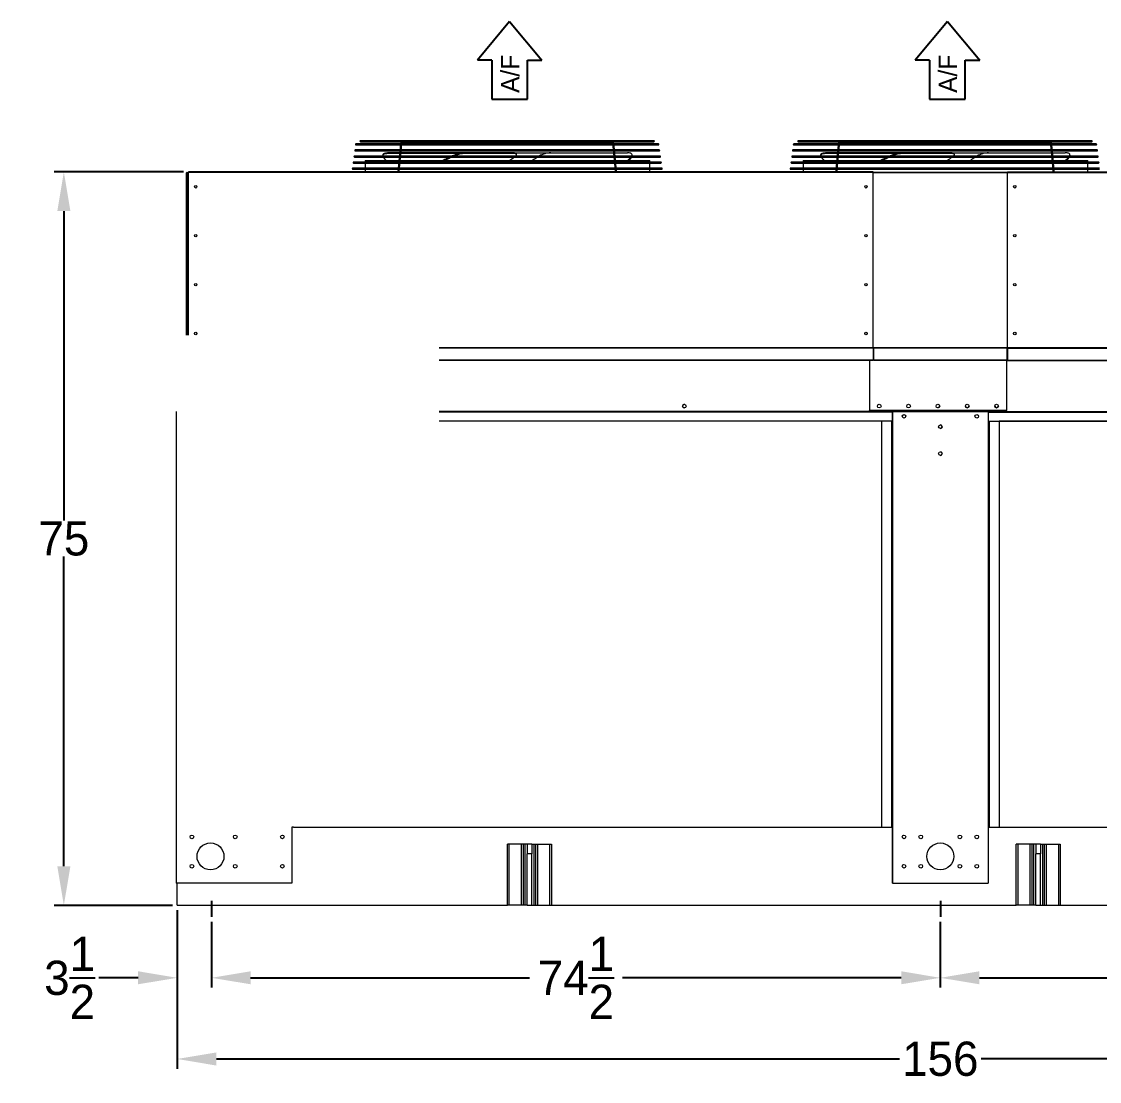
# Model space of a CAD drawing. Header units: inches. Extents: x 1457 to 2093, y 539 to 940.
# Drawn here: x 1805.7 to 1915.9, y 627.6 to 736 of the extents above; entities that cross this region are included whole.
import ezdxf

# ---------------------------------------------------------------- set-up
doc = ezdxf.new("R2010")
doc.units = ezdxf.units.IN
doc.header["$MEASUREMENT"] = 0
doc.layers.get('0').update_dxf_attribs({"color": 1})
doc.dimstyles.new('General Dimension', dxfattribs={"dimtxt": 3.5, "dimasz": 4, "dimexe": 1, "dimexo": 0.5, "dimgap": 0.09, "dimtad": 0, "dimtih": 1, "dimtoh": 1, "dimdec": 3, "dimzin": 0, "dimdsep": 46, "dimlunit": 5, "dimtxsty": 'Standard', "dimcen": 0.09, "dimadec": 0, "dimazin": 0, "dimtfac": 1, "dimtdec": 3, "dimtofl": 0, "dimtmove": 0, "dimatfit": 3, "dimfxl": 1, "dimtolj": 1, "dimtzin": 0, "dimarcsym": 0})

# ---------------------------------------------------------------- blocks, each defined once
blk = doc.blocks.new('*D16')
at = {"color": 0, "lineweight": -2}
for p, q in [((1821.62, 645.15), (1821.62, 628.94)), ((1977.62, 645.15), (1977.62, 628.94)), ((1825.62, 629.94), (1895.45, 629.94)), ((1973.62, 629.94), (1903.8, 629.94))]:
    blk.add_line(p, q, dxfattribs=at)
at = {"color": 0}
for points in [[(1825.62, 630.61), (1825.62, 629.27), (1821.62, 629.94)], [(1973.62, 630.61), (1973.62, 629.27), (1977.62, 629.94)]]:
    blk.add_solid(points, dxfattribs=at)
at = {"color": 0, "insert": (1899.62, 629.94), "char_height": 3.5, "attachment_point": 5}
blk.add_mtext('\\A1;156', dxfattribs=at)
blk = doc.blocks.new('*D29')
at = {"color": 0, "lineweight": -2}
for p, q in [((1821.62, 645.15), (1821.62, 637.24)), ((1825.12, 643.98), (1825.12, 637.24)), ((1817.62, 638.24), (1813.62, 638.24)), ((1829.12, 638.24), (1833.12, 638.24))]:
    blk.add_line(p, q, dxfattribs=at)
at = {"color": 0}
for points in [[(1817.62, 638.91), (1817.62, 637.58), (1821.62, 638.24)], [(1829.12, 638.91), (1829.12, 637.58), (1825.12, 638.24)]]:
    blk.add_solid(points, dxfattribs=at)
at = {"color": 0, "insert": (1810.62, 638.24), "char_height": 3.5, "attachment_point": 5}
blk.add_mtext('\\A1;3{\\H1.000000x;\\S1/2;}', dxfattribs=at)
blk = doc.blocks.new('*D30')
at = {"color": 0, "lineweight": -2}
for p, q in [((1825.12, 643.98), (1825.12, 637.24)), ((1899.62, 643.98), (1899.62, 637.24)), ((1829.12, 638.24), (1857.62, 638.24)), ((1895.62, 638.24), (1867.13, 638.24))]:
    blk.add_line(p, q, dxfattribs=at)
at = {"color": 0}
for points in [[(1829.12, 638.91), (1829.12, 637.58), (1825.12, 638.24)], [(1895.62, 638.91), (1895.62, 637.58), (1899.62, 638.24)]]:
    blk.add_solid(points, dxfattribs=at)
at = {"color": 0, "insert": (1862.37, 638.24), "char_height": 3.5, "attachment_point": 5}
blk.add_mtext('\\A1;74{\\H1.000000x;\\S1/2;}', dxfattribs=at)
blk = doc.blocks.new('*D31')
at = {"color": 0, "lineweight": -2}
for p, q in [((1899.62, 643.98), (1899.62, 637.24)), ((1974.12, 643.98), (1974.12, 637.24)), ((1903.62, 638.24), (1932.12, 638.24)), ((1970.12, 638.24), (1941.63, 638.24))]:
    blk.add_line(p, q, dxfattribs=at)
at = {"color": 0}
for points in [[(1903.62, 638.91), (1903.62, 637.58), (1899.62, 638.24)], [(1970.12, 638.91), (1970.12, 637.58), (1974.12, 638.24)]]:
    blk.add_solid(points, dxfattribs=at)
at = {"color": 0, "insert": (1936.87, 638.24), "char_height": 3.5, "attachment_point": 5}
blk.add_mtext('\\A1;74{\\H1.000000x;\\S1/2;}', dxfattribs=at)
blk = doc.blocks.new('*D33')
at = {"color": 0, "lineweight": -2}
for p, q in [((1822.26, 720.64), (1809.03, 720.64)), ((1810.03, 716.64), (1810.03, 684.99)), ((1810.03, 649.65), (1810.03, 681.31)), ((1821.12, 645.65), (1809.03, 645.65))]:
    blk.add_line(p, q, dxfattribs=at)
at = {"color": 0}
for points in [[(1809.36, 716.64), (1810.7, 716.64), (1810.03, 720.64)], [(1809.36, 649.65), (1810.7, 649.65), (1810.03, 645.65)]]:
    blk.add_solid(points, dxfattribs=at)
at = {"color": 0, "insert": (1810.03, 683.15), "char_height": 3.5, "attachment_point": 5}
blk.add_mtext('\\A1;75', dxfattribs=at)
blk = doc.blocks.new('A-F')
for p, q in [((0, 0.792), (-0.33, 0.396)), ((0, 0.792), (0.33, 0.396)), ((-0.182, 0.396), (-0.33, 0.396)), ((-0.182, 0.396), (-0.182, 0)), ((0.182, 0.396), (0.33, 0.396)), ((0.182, 0), (0.182, 0.396)), ((-0.182, 0), (0.182, 0))]:
    blk.add_line(p, q)
blk.add_text('A/F', height=0.1875, rotation=90).set_placement((0.098, 0.063))

msp = doc.modelspace()

# ---------------------------------------------------------------- linework, layer by layer
at = {"linetype": 'Continuous', "lineweight": 15}
for p, q in [((1870.88914783, 722.88436879), (1839.81068062, 722.88436879)), ((1839.81068062, 722.78436909), (1870.88914783, 722.78436909)), ((1870.80654612, 723.50388633), (1839.89328233, 723.50388633)), ((1839.89328233, 723.40388663), (1870.80654612, 723.40388663)), ((1870.34991353, 723.83630659), (1840.34991492, 723.83630659)), ((1840.34991492, 723.7363069), (1844.67711357, 723.7363069)), ((1844.67711357, 723.60830709), (1844.67812263, 723.60832117)), ((1844.74331227, 723.7363069), (1865.95651618, 723.7363069)), ((1855.34991188, 723.7363069), (1855.34991188, 723.61923305)), ((1866.02178092, 723.60832117), (1866.02271488, 723.60830709)), ((1866.02323583, 723.7363069), (1870.34991353, 723.7363069)), ((1915.63914768, 722.88436879), (1884.56068046, 722.88436879)), ((1884.56068046, 722.78436909), (1915.63914768, 722.78436909)), ((1915.55654479, 723.50388633), (1884.64328217, 723.50388633)), ((1884.64328217, 723.40388663), (1915.55654479, 723.40388663)), ((1915.09991337, 723.83630659), (1885.09991359, 723.83630659)), ((1885.09991359, 723.7363069), (1889.42711224, 723.7363069)), ((1889.42711224, 723.60830709), (1889.42812482, 723.60832117)), ((1889.49331212, 723.7363069), (1910.70651602, 723.7363069)), ((1900.09991385, 723.7363069), (1900.09991385, 723.61923305)), ((1910.77178193, 723.60832117), (1910.7727159, 723.60830709)), ((1910.77323568, 723.7363069), (1915.09991337, 723.7363069)), ((1870.97174955, 722.26485595), (1839.7280789, 722.26485595)), ((1839.7280789, 722.16485156), (1870.97174955, 722.16485156)), ((1840.84355402, 721.81200614), (1844.28266693, 721.81200614)), ((1843.12073774, 722.59936942), (1843.09617311, 722.50948843)), ((1844.34842446, 722.50948843), (1843.09617311, 722.50948843)), ((1844.35690052, 722.59936942), (1843.12073774, 722.59936942)), ((1844.41123462, 721.81200614), (1866.28859383, 721.81200614)), ((1850.29558819, 722.50948843), (1844.47699215, 722.50948843)), ((1850.78818068, 722.59936942), (1844.48546821, 722.59936942)), ((1850.78818068, 722.59936942), (1850.82448789, 722.50948843)), ((1856.09137019, 722.59936942), (1850.78818068, 722.59936942)), ((1856.1276774, 722.50948843), (1850.82448789, 722.50948843)), ((1856.1276774, 722.50948843), (1856.09137019, 722.59936942)), ((1856.09137019, 722.59936942), (1859.8088368, 722.59936942)), ((1859.8088368, 722.59936942), (1866.21436024, 722.59936942)), ((1866.34292793, 722.59936942), (1867.64637122, 722.59936942)), ((1866.41716152, 721.81200614), (1869.9391554, 721.81200614)), ((1915.72174939, 722.26485595), (1884.47807757, 722.26485595)), ((1884.47807757, 722.16485156), (1915.72174939, 722.16485156)), ((1885.59355503, 721.81200614), (1889.03266677, 721.81200614)), ((1887.87073876, 722.59936942), (1887.84617179, 722.50948843)), ((1889.09842548, 722.50948843), (1887.84617179, 722.50948843)), ((1889.10690037, 722.59936942), (1887.87073876, 722.59936942)), ((1889.16123446, 721.81200614), (1911.03859368, 721.81200614)), ((1895.04558891, 722.50948843), (1889.22699317, 722.50948843)), ((1895.53818258, 722.59936942), (1889.23546806, 722.59936942)), ((1895.53818258, 722.59936942), (1895.5744892, 722.50948843)), ((1900.84136894, 722.59936942), (1895.53818258, 722.59936942)), ((1900.87767563, 722.50948843), (1895.5744892, 722.50948843)), ((1900.87767563, 722.50948843), (1900.84136894, 722.59936942)), ((1900.84136894, 722.59936942), (1904.55883723, 722.59936942)), ((1904.55883723, 722.59936942), (1910.96436008, 722.59936942)), ((1911.09292777, 722.59936942), (1912.39637223, 722.59936942)), ((1911.16716137, 721.81200614), (1914.68915524, 721.81200614)), ((1822.62580735, 720.59140627), (1822.62580735, 720.54360522)), ((1822.62580735, 720.59140627), (1822.76450313, 720.59140627)), ((1892.76450537, 720.63920731), (1822.76450313, 720.63920731)), ((1822.76450313, 720.63920731), (1822.76450313, 720.5904066)), ((1892.76450537, 720.5904066), (1822.76450313, 720.5904066)), ((1822.76450313, 703.96390711), (1822.76450313, 720.5904066)), ((1871.13695532, 721.02582087), (1839.56287548, 721.02582087)), ((1839.56287548, 720.92581648), (1871.13695532, 720.92581648)), ((1871.05435126, 721.64533841), (1839.64547719, 721.64533841)), ((1839.64547719, 721.54533402), (1871.05435126, 721.54533402)), ((1915.88695399, 721.02582087), (1884.31287298, 721.02582087)), ((1884.31287298, 720.92581648), (1915.88695399, 720.92581648)), ((1915.80435228, 721.64533841), (1884.39547586, 721.64533841)), ((1884.39547586, 721.54533402), (1915.80435228, 721.54533402)), ((1892.76450537, 720.5904066), (1892.76450537, 720.63920731)), ((1906.48510505, 720.59140627), (1892.76450537, 720.59140627)), ((1892.76450537, 702.65675819), (1892.76450537, 720.5904066)), ((1906.48510505, 720.5904066), (1906.48510505, 720.63920731)), ((1906.48510505, 720.63920731), (1976.48510729, 720.63920731)), ((1906.48510505, 702.65675819), (1906.48510505, 720.5904066)), ((1906.48510505, 720.5904066), (1976.48510729, 720.5904066)), ((1822.57700663, 703.96390711), (1822.57700663, 720.54260555)), ((1822.62580735, 720.54260555), (1822.57700663, 720.54260555)), ((1822.62580735, 720.54360522), (1822.76450313, 720.54360522)), ((1822.62580735, 720.54260555), (1822.62580735, 703.96390711)), ((1822.62580735, 720.54260555), (1822.76450313, 720.54260555)), ((1822.68830305, 720.54360522), (1822.67708142, 720.54260555)), ((1822.68830305, 720.54260555), (1822.68830305, 720.54360522)), ((1906.48510505, 720.54260555), (1892.76450537, 720.54260555)), ((1892.76450537, 702.65675819), (1848.40020521, 702.65675819)), ((1848.40020521, 702.65575853), (1892.76450537, 702.65575853)), ((1892.76450537, 702.60695781), (1848.40020521, 702.60695781)), ((1892.81230524, 702.65675819), (1892.76450537, 702.65675819)), ((1892.76450537, 702.65575853), (1892.76450537, 702.65675819)), ((1892.76450537, 702.65575853), (1892.76450537, 702.60695781)), ((1892.81230524, 702.640205), (1892.76450537, 702.640205)), ((1892.76450537, 702.60695781), (1892.76450537, 701.40575526)), ((1892.81230524, 702.59140898), (1892.76450537, 702.59140898)), ((1892.81230524, 702.57920645), (1892.76450537, 702.57920645)), ((1892.81230524, 702.50450822), (1892.76450537, 702.50450822)), ((1892.81230524, 702.50350855), (1892.76450537, 702.50350855)), ((1892.81230524, 702.47325567), (1892.76450537, 702.47325567)), ((1892.81230524, 702.39855744), (1892.76450537, 702.39855744)), ((1892.81230524, 702.39755778), (1892.76450537, 702.39755778)), ((1892.81210519, 702.59140898), (1892.81210519, 702.57920645)), ((1906.43750523, 702.65675819), (1892.81230524, 702.65675819)), ((1892.81230524, 702.65575853), (1892.81230524, 702.65675819)), ((1892.81230524, 702.60695781), (1892.81230524, 702.65575853)), ((1892.81230524, 702.65575853), (1906.43750523, 702.65575853)), ((1892.81230524, 701.40575526), (1892.81230524, 702.60695781)), ((1906.43750523, 702.60695781), (1892.81230524, 702.60695781)), ((1906.43750523, 702.65675819), (1906.43750523, 702.65575853)), ((1906.48510505, 702.65675819), (1906.43750523, 702.65675819)), ((1906.43750523, 702.65575853), (1906.43750523, 702.60695781)), ((1906.48510505, 702.640205), (1906.43750523, 702.640205)), ((1906.43750523, 702.60695781), (1906.43750523, 701.40575526)), ((1906.48510505, 702.59140898), (1906.43750523, 702.59140898)), ((1906.43750523, 702.57920645), (1906.48510505, 702.57920645)), ((1906.43750523, 702.50450822), (1906.48510505, 702.50450822)), ((1906.43750523, 702.50350855), (1906.48510505, 702.50350855)), ((1906.48510505, 702.65575853), (1906.48510505, 702.65675819)), ((1906.48510505, 702.65675819), (1976.48510729, 702.65675819)), ((1906.48510505, 702.65575853), (1906.48510505, 702.60695781)), ((1976.48510729, 702.65575853), (1906.48510505, 702.65575853)), ((1906.48510505, 702.60695781), (1976.48510729, 702.60695781)), ((1906.48510505, 702.60695781), (1906.48510505, 701.40575526)), ((1892.76450537, 701.40575526), (1848.40020521, 701.40575526)), ((1892.76450537, 701.35695924), (1848.40020521, 701.35695924)), ((1892.37480539, 701.35695924), (1892.37480539, 696.23645562)), ((1892.76450537, 701.40575526), (1892.76450537, 701.35695924)), ((1906.43750523, 701.40575526), (1892.81230524, 701.40575526)), ((1892.81230524, 701.35695924), (1892.81230524, 701.40575526)), ((1906.43750523, 701.35695924), (1892.81230524, 701.35695924)), ((1906.37480537, 701.35695924), (1906.37480537, 696.23645562)), ((1906.43750523, 701.40575526), (1906.43750523, 701.35695924)), ((1906.48510505, 701.40575526), (1976.48510729, 701.40575526)), ((1906.48510505, 701.40575526), (1906.48510505, 701.35695924)), ((1906.48510505, 701.35695924), (1976.48510729, 701.35695924)), ((1873.44707647, 696.89100848), (1873.46265581, 696.89165615)), ((1899.37480521, 696.52895485), (1899.37480521, 696.50450756)), ((1821.5202069, 696.15390553), (1821.5202069, 647.90390686)), ((1899.37480521, 696.1549052), (1848.40020521, 696.1549052)), ((1894.72940534, 696.15390553), (1848.40020521, 696.15390553)), ((1894.72940534, 696.07820763), (1848.40020521, 696.07820763)), ((1906.37480537, 696.23645562), (1892.37480539, 696.23645562)), ((1892.37480539, 696.23645562), (1892.37480539, 696.23545595)), ((1906.37480537, 696.23545595), (1892.37480539, 696.23545595)), ((1892.37480539, 696.16075772), (1892.37480539, 696.23545595)), ((1906.37480537, 696.16075772), (1892.37480539, 696.16075772)), ((1894.72940534, 695.15390855), (1894.72940534, 696.15390553)), ((1894.72940534, 696.15390553), (1894.7304053, 696.15390553)), ((1894.7304053, 696.15390553), (1894.7304053, 647.90390686)), ((1894.7304053, 696.15390553), (1904.51920512, 696.15390553)), ((1899.37480521, 696.16075772), (1899.37480521, 696.1549052)), ((1899.37480521, 696.16075772), (1899.37480521, 696.1549052)), ((1899.37480521, 696.1549052), (1899.37480521, 696.15390553)), ((1899.37480521, 696.1549052), (1899.37480521, 696.15390553)), ((1899.37480521, 696.1549052), (1976.54910484, 696.1549052)), ((1904.51920512, 696.15390553), (1904.51920512, 647.90390686)), ((1904.51920512, 696.15390553), (1904.52020509, 696.15390553)), ((1904.52020509, 696.15390553), (1965.9169034, 696.15390553)), ((1904.52020509, 696.15390553), (1904.52020509, 695.15390855)), ((1904.52020509, 696.07820763), (1965.9169034, 696.07820763)), ((1906.37480537, 696.23645562), (1906.37480537, 696.23545595)), ((1906.37480537, 696.16075772), (1906.37480537, 696.23545595)), ((1894.62480974, 695.15390855), (1848.40020521, 695.15390855)), ((1893.60440521, 695.15388039), (1848.40020521, 695.15388039)), ((1893.60440521, 695.15385692), (1848.40020521, 695.15385692)), ((1893.60440521, 695.15390855), (1893.60440521, 653.65390711)), ((1894.62380538, 695.15390855), (1894.62380538, 653.65390711)), ((1894.62480505, 695.15390855), (1894.62480505, 653.65390711)), ((1894.62480505, 695.15390855), (1894.72940534, 695.15390855)), ((1904.52020509, 695.15390855), (1904.62480537, 695.15390855)), ((1904.62480068, 695.15390855), (1965.72941159, 695.15390855)), ((1904.62480537, 695.15390855), (1904.62480537, 653.65390711)), ((1904.62580504, 695.15390855), (1904.62580504, 653.65390711)), ((1905.64520521, 695.15390855), (1905.64520521, 653.65390711)), ((1964.70900354, 695.15388039), (1905.64520521, 695.15388039)), ((1833.33270702, 653.65390711), (1833.33270702, 647.90390686)), ((1833.41460474, 653.65390711), (1833.33270702, 653.65390711)), ((1833.52020352, 653.65390711), (1833.41460474, 653.65390711)), ((1833.52019883, 653.65390711), (1894.62480974, 653.65390711)), ((1894.72940534, 647.90390686), (1894.72940534, 653.65390711)), ((1904.52020509, 653.65390711), (1904.52020509, 647.90390686)), ((1904.62480068, 653.65390711), (1965.72941159, 653.65390711)), ((1855.37480503, 645.6539072), (1855.37480503, 651.90390711)), ((1855.56230623, 651.90390711), (1855.37480503, 651.90390711)), ((1855.56230623, 645.6539072), (1855.56230623, 651.90390711)), ((1856.8123048, 651.90390711), (1855.56230623, 651.90390711)), ((1856.8123048, 645.6539072), (1856.8123048, 651.90390711)), ((1856.99980599, 651.90390711), (1856.8123048, 651.90390711)), ((1856.99980599, 645.6539072), (1856.99980599, 651.90390711)), ((1857.18730719, 651.90390711), (1856.99980599, 651.90390711)), ((1857.18730719, 645.6539072), (1857.18730719, 651.90390711)), ((1857.37480369, 651.90390711), (1857.18730719, 651.90390711)), ((1857.87480687, 651.90390711), (1857.37480369, 651.90390711)), ((1857.37480369, 651.90390711), (1857.37480369, 650.90390719)), ((1857.87480687, 651.90390711), (1858.06230337, 651.90390711)), ((1857.87480687, 651.90390711), (1857.87480687, 650.90390719)), ((1858.06230337, 651.90390711), (1858.06230337, 645.6539072)), ((1858.06230337, 651.90390711), (1858.24980457, 651.90390711)), ((1858.24980457, 651.90390711), (1858.24980457, 645.6539072)), ((1858.24980457, 651.90390711), (1858.43730576, 651.90390711)), ((1858.43730576, 651.90390711), (1858.43730576, 645.6539072)), ((1858.43730576, 651.90390711), (1859.68730433, 651.90390711)), ((1859.68730433, 651.90390711), (1859.68730433, 645.6539072)), ((1859.68730433, 651.90390711), (1859.87480553, 651.90390711)), ((1859.87480553, 651.90390711), (1859.87480553, 645.6539072)), ((1907.37480528, 645.6539072), (1907.37480528, 651.90390711)), ((1907.5623053, 651.90390711), (1907.37480528, 651.90390711)), ((1907.5623053, 645.6539072), (1907.5623053, 651.90390711)), ((1908.81230505, 651.90390711), (1907.5623053, 651.90390711)), ((1908.81230505, 645.6539072), (1908.81230505, 651.90390711)), ((1908.99980507, 651.90390711), (1908.81230505, 651.90390711)), ((1908.99980507, 645.6539072), (1908.99980507, 651.90390711)), ((1909.18730509, 651.90390711), (1908.99980507, 651.90390711)), ((1909.18730509, 645.6539072), (1909.18730509, 651.90390711)), ((1909.37480511, 651.90390711), (1909.18730509, 651.90390711)), ((1909.87480478, 651.90390711), (1909.37480511, 651.90390711)), ((1909.37480511, 651.90390711), (1909.37480511, 650.90390719)), ((1909.87480478, 651.90390711), (1910.0623048, 651.90390711)), ((1909.87480478, 651.90390711), (1909.87480478, 650.90390719)), ((1910.0623048, 651.90390711), (1910.0623048, 645.6539072)), ((1910.0623048, 651.90390711), (1910.24980482, 651.90390711)), ((1910.24980482, 651.90390711), (1910.24980482, 645.6539072)), ((1910.24980482, 651.90390711), (1910.43730484, 651.90390711)), ((1910.43730484, 651.90390711), (1910.43730484, 645.6539072)), ((1910.43730484, 651.90390711), (1911.68730576, 651.90390711)), ((1911.68730576, 651.90390711), (1911.68730576, 645.6539072)), ((1911.68730576, 651.90390711), (1911.87480578, 651.90390711)), ((1911.87480578, 651.90390711), (1911.87480578, 645.6539072)), ((1857.87480687, 650.90390719), (1857.37480369, 650.90390719)), ((1857.37480369, 645.6539072), (1857.37480369, 650.90390719)), ((1857.87480687, 645.6539072), (1857.87480687, 650.90390719)), ((1909.37480511, 645.6539072), (1909.37480511, 650.90390719)), ((1909.87480478, 650.90390719), (1909.37480511, 650.90390719)), ((1909.87480478, 645.6539072), (1909.87480478, 650.90390719)), ((1821.62580568, 647.90390686), (1821.5202069, 647.90390686)), ((1821.62480601, 645.6539072), (1821.62480601, 647.90390686)), ((1833.33270702, 647.90390686), (1821.62580568, 647.90390686)), ((1894.72940534, 647.90390686), (1894.7304053, 647.90390686)), ((1894.7304053, 647.90390686), (1904.51920512, 647.90390686)), ((1904.51920512, 647.90390686), (1904.52020509, 647.90390686)), ((1821.62480601, 645.6539072), (1855.37480503, 645.6539072)), ((1855.56230623, 645.6539072), (1855.37480503, 645.6539072)), ((1856.8123048, 645.6539072), (1855.56230623, 645.6539072)), ((1856.99980599, 645.6539072), (1856.8123048, 645.6539072)), ((1857.18730719, 645.6539072), (1856.99980599, 645.6539072)), ((1857.37480369, 645.6539072), (1857.18730719, 645.6539072)), ((1857.37480369, 645.6539072), (1857.87480687, 645.6539072)), ((1857.87480687, 645.6539072), (1858.06230337, 645.6539072)), ((1858.06230337, 645.6539072), (1858.24980457, 645.6539072)), ((1858.24980457, 645.6539072), (1858.43730576, 645.6539072)), ((1858.43730576, 645.6539072), (1859.68730433, 645.6539072)), ((1859.68730433, 645.6539072), (1859.87480553, 645.6539072)), ((1859.87480553, 645.6539072), (1907.37480528, 645.6539072)), ((1907.5623053, 645.6539072), (1907.37480528, 645.6539072)), ((1908.81230505, 645.6539072), (1907.5623053, 645.6539072)), ((1908.99980507, 645.6539072), (1908.81230505, 645.6539072)), ((1909.18730509, 645.6539072), (1908.99980507, 645.6539072)), ((1909.37480511, 645.6539072), (1909.18730509, 645.6539072)), ((1909.37480511, 645.6539072), (1909.87480478, 645.6539072)), ((1909.87480478, 645.6539072), (1910.0623048, 645.6539072)), ((1910.0623048, 645.6539072), (1910.24980482, 645.6539072)), ((1910.24980482, 645.6539072), (1910.43730484, 645.6539072)), ((1910.43730484, 645.6539072), (1911.68730576, 645.6539072)), ((1911.68730576, 645.6539072), (1911.87480578, 645.6539072)), ((1911.87480578, 645.6539072), (1959.37480553, 645.6539072))]:
    msp.add_line(p, q, dxfattribs=at)
for p, q in [((1825.12480521, 646.1151623), (1825.12480521, 644.48063286)), ((1899.62480521, 646.1151623), (1899.62480521, 644.48063286))]:
    msp.add_line(p, q)
at = {"linetype": 'Continuous', "lineweight": 15, "flags": 128}
for points in [[(1843.09617311, 722.50948843), (1842.99886736, 722.50621252), (1842.91054923, 722.49643642), (1842.83252816, 722.48029623), (1842.76598216, 722.4580454), (1842.71189681, 722.43000775), (1842.67108875, 722.39660568), (1842.64415871, 722.35833668), (1842.63151971, 722.31577803), (1842.63335009, 722.26956331), (1842.63431221, 722.26485595)], [(1842.6598108, 722.42465741), (1842.66872803, 722.44821767), (1842.69565337, 722.48648667), (1842.73646612, 722.51988404), (1842.79054678, 722.54792169), (1842.85709748, 722.57017722), (1842.93511386, 722.58631271), (1843.02343668, 722.59609351), (1843.12073774, 722.59936942)], [(1849.67569049, 722.26485595), (1849.77032108, 722.31025873), (1849.8810637, 722.3594396), (1849.99423273, 722.40565901), (1850.10814801, 722.44821767), (1850.22110115, 722.48648667), (1850.3314026, 722.51988404), (1850.437405, 722.54792169), (1850.53752203, 722.57017722), (1850.63026123, 722.58631271), (1850.71423338, 722.59609351), (1850.78818068, 722.59936942)], [(1850.82448789, 722.50948843), (1850.75054058, 722.50621252), (1850.66656843, 722.49643642), (1850.57382924, 722.48029623), (1850.47371221, 722.4580454), (1850.36770981, 722.43000775), (1850.25740836, 722.39660568), (1850.14445521, 722.35833668), (1850.03053994, 722.31577803), (1849.91736621, 722.26956331), (1849.90636516, 722.26485595)], [(1856.09137019, 722.59936942), (1856.15419443, 722.59609351), (1856.20495224, 722.58631271), (1856.24288332, 722.57017722), (1856.26742448, 722.54792169), (1856.27417811, 722.53554551)], [(1856.2149677, 722.26485595), (1856.21995196, 722.26956331), (1856.26374026, 722.31577803), (1856.29436859, 722.35833668), (1856.31137704, 722.39660568), (1856.31451215, 722.43000775), (1856.30373169, 722.4580454), (1856.27919053, 722.48029623), (1856.24125476, 722.49643642), (1856.19049694, 722.50621252), (1856.1276774, 722.50948843)], [(1868.06665201, 722.26485595), (1868.09291326, 722.31025873), (1868.1091919, 722.3594396), (1868.11102462, 722.40565901), (1868.09838327, 722.44821767), (1868.07145558, 722.48648667), (1868.03064518, 722.51988404), (1867.97656217, 722.54792169), (1867.91001382, 722.57017722), (1867.83199744, 722.58631271), (1867.74367697, 722.59609351), (1867.64637122, 722.59936942)], [(1887.84617179, 722.50948843), (1887.74886838, 722.50621252), (1887.66054673, 722.49643642), (1887.58252918, 722.48029623), (1887.515982, 722.4580454), (1887.461899, 722.43000775), (1887.42108859, 722.39660568), (1887.3941609, 722.35833668), (1887.38151838, 722.31577803), (1887.38335111, 722.26956331), (1887.38431205, 722.26485595)], [(1887.40981064, 722.42465741), (1887.41872787, 722.44821767), (1887.44565556, 722.48648667), (1887.48646597, 722.51988404), (1887.54054897, 722.54792169), (1887.60709615, 722.57017722), (1887.6851137, 722.58631271), (1887.77343417, 722.59609351), (1887.87073876, 722.59936942)], [(1894.42568975, 722.26485595), (1894.52032093, 722.31025873), (1894.63106119, 722.3594396), (1894.74423463, 722.40565901), (1894.85814814, 722.44821767), (1894.97109982, 722.48648667), (1895.08140127, 722.51988404), (1895.18740338, 722.54792169), (1895.28752188, 722.57017722), (1895.38026019, 722.58631271), (1895.46423205, 722.59609351), (1895.53818258, 722.59936942)], [(1895.5744892, 722.50948843), (1895.50053867, 722.50621252), (1895.41656681, 722.49643642), (1895.3238285, 722.48029623), (1895.22371, 722.4580454), (1895.11770789, 722.43000775), (1895.00740674, 722.39660568), (1894.89445506, 722.35833668), (1894.78054125, 722.31577803), (1894.6673684, 722.26956331), (1894.65636383, 722.26485595)], [(1900.84136894, 722.59936942), (1900.90419251, 722.59609351), (1900.95495018, 722.58631271), (1900.99288317, 722.57017722), (1901.01742447, 722.54792169), (1901.02417986, 722.53554551)], [(1900.96496637, 722.26485595), (1900.96995078, 722.26956331), (1901.01373951, 722.31577803), (1901.04436771, 722.35833668), (1901.06137718, 722.39660568), (1901.06451405, 722.43000775), (1901.05373124, 722.4580454), (1901.02918993, 722.48029623), (1900.99125695, 722.49643642), (1900.94049928, 722.50621252), (1900.87767563, 722.50948843)], [(1912.81665303, 722.26485595), (1912.84291427, 722.31025873), (1912.85919291, 722.3594396), (1912.86102564, 722.40565901), (1912.84838312, 722.44821767), (1912.82145543, 722.48648667), (1912.78064502, 722.51988404), (1912.72656202, 722.54792169), (1912.66001367, 722.57017722), (1912.58199729, 722.58631271), (1912.49367564, 722.59609351), (1912.39637223, 722.59936942)]]:
    msp.add_lwpolyline(points, dxfattribs=at)
at = {"linetype": 'Continuous', "lineweight": 15}
for centre, radius in [((1823.51450521, 719.12358211), 0.125), ((1892.01450521, 719.12358211), 0.125), ((1907.23510521, 719.12358211), 0.125), ((1823.51450521, 714.12358211), 0.125), ((1892.01450521, 714.12358211), 0.125), ((1907.23510521, 714.12358211), 0.125), ((1823.51450521, 709.12358211), 0.125), ((1892.01450521, 709.12358211), 0.125), ((1907.23510521, 709.12358211), 0.125), ((1823.51450521, 704.12358211), 0.125), ((1892.01450521, 704.12358211), 0.125), ((1907.23510521, 704.12358211), 0.125), ((1873.45780521, 696.70420711), 0.1875), ((1893.37480521, 696.69200711), 0.1875), ((1896.37480521, 696.69200711), 0.1875), ((1899.37480521, 696.69200711), 0.1875), ((1902.37480521, 696.69200711), 0.1875), ((1905.37480521, 696.69200711), 0.1875), ((1895.90605521, 695.65390711), 0.1875), ((1903.34355521, 695.65390711), 0.1875), ((1899.62480521, 694.59140711), 0.1875), ((1899.62480521, 691.84140711), 0.1875), ((1823.11395521, 652.65390711), 0.1875), ((1827.55145521, 652.65390711), 0.1875), ((1832.36395521, 652.65390711), 0.1875), ((1895.90605521, 652.65390711), 0.1875), ((1897.62480521, 652.65390711), 0.1875), ((1901.62480521, 652.65390711), 0.1875), ((1903.34355521, 652.65390711), 0.1875), ((1825.02020521, 650.65390711), 1.375), ((1899.62480521, 650.65390711), 1.375), ((1823.11395521, 649.65390711), 0.1875), ((1827.55145521, 649.65390711), 0.1875), ((1832.36395521, 649.65390711), 0.1875), ((1895.90605521, 649.65390711), 0.1875), ((1897.62480521, 649.65390711), 0.1875), ((1901.62480521, 649.65390711), 0.1875), ((1903.34355521, 649.65390711), 0.1875)]:
    msp.add_circle(centre, radius, dxfattribs=at)
for centre, radius, start, end in [((1839.8106802, 722.83437111), 0.05, 90, 270), ((1839.89328252, 723.45388855), 0.05, 90, 270), ((1840.34991386, 723.78630709), 0.05, 90, 270), ((1844.66957304, 723.68297442), 0.05385962, 348.5790186303, 81.9771626755), ((1844.6653705, 723.66442823), 0.05753797, 282.8047742044, 7.8726894548), ((1866.04115964, 723.67217806), 0.06673258, 106.0579322813, 253.1184682015), ((1870.34991386, 723.78630709), 0.05, 270, 90), ((1870.8065452, 723.45388855), 0.05, 270, 90), ((1870.88914753, 722.83437111), 0.05, 270, 90), ((1884.5606802, 722.83437112), 0.05, 90, 270), ((1884.64328252, 723.45388855), 0.05, 90, 270), ((1885.09991386, 723.7863071), 0.05, 90, 270), ((1889.41957227, 723.6829733), 0.05386115, 348.5805669408, 81.9742142259), ((1889.4153686, 723.66443001), 0.05754062, 282.8083540199, 7.8705312319), ((1910.79115946, 723.67217807), 0.06673224, 106.056946702, 253.1194537808), ((1915.09991386, 723.7863071), 0.05, 270, 90), ((1915.5565452, 723.45388855), 0.05, 270, 90), ((1915.63914753, 722.83437112), 0.05, 270, 90), ((1839.72807787, 722.21485367), 0.05, 90, 270), ((1847.04730375, 725.31580374), 5.3828535, 215.8290179635, 220.6108700814), ((1866.98512366, 687.74094879), 38.62011771, 116.957074884, 118.0898751703), ((1867.27338621, 687.1663793), 39.16638195, 116.6728104571, 117.8006571362), ((1843.85854929, 739.39375088), 21.12915724, 303.6840871521, 305.3722034967), ((1866.36917685, 709.93890463), 14.55939202, 122.8884628938, 125.363731427), ((1859.85378406, 720.15925106), 2.44053228, 91.0552755282, 120.3715752012), ((1863.52777715, 725.54184423), 5.59869064, 318.2256798237, 322.9023383003), ((1863.72718994, 725.30999021), 5.37346506, 319.3849500943, 324.1751618608), ((1867.9888342, 722.29789941), 0.14770836, 347.0731160786, 14.4574493769), ((1870.97174985, 722.21485367), 0.05, 270, 90), ((1884.47807787, 722.21485368), 0.05, 90, 270), ((1891.78992121, 725.30999021), 5.37346506, 215.8248381392, 220.6150499057), ((1911.7469812, 687.71822), 38.6457531, 116.9574713428, 118.089519398), ((1912.00971804, 687.1929932), 39.13646468, 116.672420032, 117.8011273767), ((1888.64852629, 739.33574701), 21.05871922, 303.681103485, 305.3748734576), ((1911.11624366, 709.94317204), 14.55421494, 122.8878833606, 125.364041114), ((1904.60378982, 720.15923321), 2.44055023, 91.0553928649, 120.3714652346), ((1908.27738901, 725.54213459), 5.5991743, 318.2261168519, 322.9023558696), ((1908.47350511, 725.31289184), 5.37815098, 319.3870381378, 324.1730738173), ((1912.73889772, 722.29790266), 0.14764703, 347.0663587868, 14.4622840761), ((1915.72174985, 722.21485368), 0.05, 270, 90), ((1822.62580522, 720.54260711), 0.04880003, 90.0000147132, 180), ((1839.56287322, 720.97581879), 0.05, 90, 270), ((1839.64547555, 721.59533623), 0.05, 90, 270), ((1871.05435218, 721.59533623), 0.05, 270, 90), ((1871.1369545, 720.97581879), 0.05, 270, 90), ((1884.31287322, 720.9758188), 0.05, 90, 270), ((1884.39547555, 721.59533624), 0.05, 90, 270), ((1915.80435218, 721.59533624), 0.05, 270, 90), ((1822.62580521, 720.54260711), 0.00100001, 90, 180), ((1873.46295521, 696.70418194), 0.1875, 112.2663449264, 179.9999999999), ((1873.46295521, 696.70418194), 0.1875, 179.9999999999, 269.9999999999), ((1899.37480521, 696.71645366), 0.1875, 270, 356.2621907816), ((1902.37480521, 696.71645366), 0.1875, 183.73780922, 270), ((1902.37480521, 696.71645366), 0.1875, 270, 356.2621907808), ((1905.37480521, 696.71645366), 0.1875, 183.7378071134, 270), ((1905.37480521, 696.71645366), 0.1875, 270, 356.2621931816), ((1899.62380521, 694.59140711), 0.1875, 270.1545574637, 0), ((1899.62380521, 694.59140711), 0.1875, 0, 89.8454097891), ((1899.62380521, 691.84140711), 0.1875, 270.1515827708, 89.8484411049)]:
    msp.add_arc(centre, radius, start, end, dxfattribs=at)
for points in [[(1844.37434075, 722.78436909), (1844.32536169, 722.26485595)], [(1844.43274861, 723.40388663), (1844.38376955, 722.88436879)], [(1844.45392938, 722.26485595), (1844.50290844, 722.78436909)], [(1844.51233724, 722.88436879), (1844.5613163, 723.40388663)], [(1844.74331227, 723.7363069), (1844.67711357, 723.7363069)], [(1844.67711357, 723.60830709), (1855.31446823, 723.60830709)], [(1855.38531328, 723.60830709), (1866.02271488, 723.60830709)], [(1866.02271488, 723.7363069), (1865.95651618, 723.7363069)], [(1866.13850981, 723.40388663), (1866.18748887, 722.88436879)], [(1866.19691767, 722.78436909), (1866.24589907, 722.26485595)], [(1866.31605656, 722.88436879), (1866.2670775, 723.40388663)], [(1866.37446676, 722.26485595), (1866.32548535, 722.78436909)], [(1889.12434177, 722.78436909), (1889.07536153, 722.26485595)], [(1889.1827508, 723.40388663), (1889.13377056, 722.88436879)], [(1889.20392922, 722.26485595), (1889.25290945, 722.78436909)], [(1889.26233825, 722.88436879), (1889.31131849, 723.40388663)], [(1889.49331212, 723.7363069), (1889.42711224, 723.7363069)], [(1889.42711224, 723.60830709), (1900.06446636, 723.60830709)], [(1900.13531492, 723.60830709), (1910.7727159, 723.60830709)], [(1910.7727159, 723.7363069), (1910.70651602, 723.7363069)], [(1910.88850965, 723.40388663), (1910.93748989, 722.88436879)], [(1910.94691751, 722.78436909), (1910.99589892, 722.26485595)], [(1911.06605757, 722.88436879), (1911.01707734, 723.40388663)], [(1911.12446661, 722.26485595), (1911.0754852, 722.78436909)], [(1840.84355402, 721.81200614), (1840.84355402, 721.64533841)], [(1842.6598108, 722.42465741), (1842.63524617, 722.33477642)], [(1844.31593289, 722.16485156), (1844.26695383, 721.64533841)], [(1844.39552152, 721.64533841), (1844.44450058, 722.16485156)], [(1856.31048532, 722.44566452), (1856.27417811, 722.53554551)], [(1866.25532787, 722.16485156), (1866.30430693, 721.64533841)], [(1866.43287462, 721.64533841), (1866.38389321, 722.16485156)], [(1868.13186513, 722.33477642), (1868.1073005, 722.42465741)], [(1869.9391554, 721.64533841), (1869.9391554, 721.81200614)], [(1885.59355503, 721.81200614), (1885.59355503, 721.64533841)], [(1887.40981064, 722.42465741), (1887.38524484, 722.33477642)], [(1889.06593391, 722.16485156), (1889.0169525, 721.64533841)], [(1889.14552019, 721.64533841), (1889.1945016, 722.16485156)], [(1901.06048648, 722.44566452), (1901.02417986, 722.53554551)], [(1911.00532654, 722.16485156), (1911.05430678, 721.64533841)], [(1911.18287446, 721.64533841), (1911.13389423, 722.16485156)], [(1912.88186614, 722.33477642), (1912.85729918, 722.42465741)], [(1914.68915524, 721.64533841), (1914.68915524, 721.81200614)], [(1840.84355402, 721.54533402), (1840.84355402, 721.02582087)], [(1840.84355402, 720.92581648), (1840.84355402, 720.63920731)], [(1844.19911717, 720.92581648), (1844.17209327, 720.63920731)], [(1844.25752503, 721.54533402), (1844.20854597, 721.02582087)], [(1844.30066096, 720.63920731), (1844.32768486, 720.92581648)], [(1844.33711366, 721.02582087), (1844.38609272, 721.54533402)], [(1866.31373573, 721.54533402), (1866.36271479, 721.02582087)], [(1866.37214359, 720.92581648), (1866.39916514, 720.63920731)], [(1866.49128248, 721.02582087), (1866.44230342, 721.54533402)], [(1866.52773283, 720.63920731), (1866.50071128, 720.92581648)], [(1869.9391554, 721.02582087), (1869.9391554, 721.54533402)], [(1869.9391554, 720.63920731), (1869.9391554, 720.92581648)], [(1885.59355503, 721.54533402), (1885.59355503, 721.02582087)], [(1885.59355503, 720.92581648), (1885.59355503, 720.63920731)], [(1888.94911584, 720.92581648), (1888.92209429, 720.63920731)], [(1889.00752488, 721.54533402), (1888.95854464, 721.02582087)], [(1889.05066198, 720.63920731), (1889.07768353, 720.92581648)], [(1889.08711233, 721.02582087), (1889.13609256, 721.54533402)], [(1911.06373557, 721.54533402), (1911.11271581, 721.02582087)], [(1911.12214461, 720.92581648), (1911.14916616, 720.63920731)], [(1911.2412835, 721.02582087), (1911.19230326, 721.54533402)], [(1911.27773385, 720.63920731), (1911.25071112, 720.92581648)], [(1914.68915524, 721.02582087), (1914.68915524, 721.54533402)], [(1914.68915524, 720.63920731), (1914.68915524, 720.92581648)]]:
    msp.add_open_spline(points, degree=1, dxfattribs=at)
for points, knots in [([(1844.67711357, 723.7363069), (1844.66673649, 723.73579704), (1844.64029088, 723.7344977), (1844.59891928, 723.72166), (1844.55567084, 723.69656121), (1844.51735944, 723.66098354), (1844.48478665, 723.61616292), (1844.46026097, 723.56303364), (1844.44739708, 723.52449498), (1844.44445521, 723.50389728), (1844.44445365, 723.50388633)], [0, 0, 0, 0, 0.09392402723, 0.2393618285, 0.38518272633, 0.5339481096, 0.68661968132, 0.84243727779, 0.99991622923, 1, 1, 1, 1]), ([(1844.5772359, 723.50388633), (1844.57827499, 723.50800182), (1844.5829923, 723.52668558), (1844.59784715, 723.55405159), (1844.61959772, 723.58257286), (1844.64332923, 723.60035798), (1844.66221455, 723.60746004), (1844.6732062, 723.60808495), (1844.67711357, 723.60830709)], [0, 0, 0, 0, 0.0580046217, 0.2633329955, 0.4671351775, 0.6716689971, 0.8832830266, 1, 1, 1, 1]), ([(1855.31445885, 723.60866378), (1855.31663176, 723.60865144), (1855.32198074, 723.60862105), (1855.33322132, 723.61195025), (1855.34302755, 723.61598173), (1855.34869556, 723.6186586), (1855.34991188, 723.61923305)], [0, 0, 0, 0, 0.2218353353, 0.546082973, 0.9025917785, 1, 1, 1, 1]), ([(1855.34991188, 723.61923305), (1855.35580366, 723.61658456), (1855.36606375, 723.61197242), (1855.37855496, 723.60845034), (1855.38358263, 723.60864739), (1855.38531798, 723.60871541)], [0, 0, 0, 0, 0.4689945243, 0.8167189145, 1, 1, 1, 1]), ([(1866.25475998, 723.50388633), (1866.2507813, 723.52120637), (1866.24212019, 723.55890994), (1866.21763589, 723.61133484), (1866.18426933, 723.65941048), (1866.14312766, 723.69768915), (1866.09641031, 723.72388564), (1866.05510013, 723.7350959), (1866.030461, 723.73601724), (1866.02271488, 723.7363069)], [0, 0, 0, 0, 0.1362866257, 0.2966789398, 0.4579476681, 0.6187502477, 0.7767329788, 0.9298086199, 1, 1, 1, 1]), ([(1866.02271488, 723.60830709), (1866.02606458, 723.60814134), (1866.03673635, 723.60761325), (1866.0550453, 723.60115997), (1866.07929382, 723.58355908), (1866.10156093, 723.55484844), (1866.11686859, 723.52672385), (1866.12159505, 723.50788932), (1866.12259959, 723.50388633)], [0, 0, 0, 0, 0.1001140145, 0.318951452, 0.519762991, 0.7347431923, 0.9436236888, 1, 1, 1, 1]), ([(1889.42711224, 723.7363069), (1889.41673512, 723.73579707), (1889.3902897, 723.7344978), (1889.34891903, 723.72165956), (1889.30566939, 723.69656155), (1889.26735844, 723.66098341), (1889.23478448, 723.61616354), (1889.21026358, 723.56303257), (1889.19739578, 723.52449518), (1889.19445388, 723.50389728), (1889.19445232, 723.50388633)], [0, 0, 0, 0, 0.0939241224, 0.239359694, 0.3851829205, 0.5339484545, 0.6866201809, 0.842435532, 0.9999162291, 1, 1, 1, 1]), ([(1889.32723692, 723.50388633), (1889.32827556, 723.50800183), (1889.33299096, 723.52668611), (1889.34784884, 723.55405126), (1889.36959891, 723.58257274), (1889.39332832, 723.60035819), (1889.41221651, 723.60745994), (1889.42320582, 723.60808493), (1889.42711224, 723.60830709)], [0, 0, 0, 0, 0.0580035823, 0.2633347075, 0.4671377018, 0.6716698304, 0.8832870861, 1, 1, 1, 1]), ([(1900.06445803, 723.60866378), (1900.06663202, 723.60865136), (1900.07198216, 723.60862078), (1900.0832204, 723.61195022), (1900.09302618, 723.61598381), (1900.09869626, 723.61865865), (1900.09991385, 723.61923305)], [0, 0, 0, 0, 0.2218751819, 0.5460322333, 0.9025151154, 1, 1, 1, 1]), ([(1900.09991385, 723.61923305), (1900.10580594, 723.61658467), (1900.11606549, 723.61197322), (1900.1285539, 723.60845019), (1900.13358109, 723.60864735), (1900.13531657, 723.60871541)], [0, 0, 0, 0, 0.469034157, 0.8167008989, 1, 1, 1, 1]), ([(1911.00475983, 723.50388633), (1911.0007817, 723.52120642), (1910.99212175, 723.55891036), (1910.96763544, 723.61133461), (1910.93426908, 723.65941012), (1910.89312873, 723.69769003), (1910.84640917, 723.72388497), (1910.80509985, 723.7350959), (1910.78046163, 723.73601724), (1910.7727159, 723.7363069)], [0, 0, 0, 0, 0.1362861552, 0.2966799369, 0.457948979, 0.6187499674, 0.7767374042, 0.9298109453, 1, 1, 1, 1]), ([(1910.7727159, 723.60830709), (1910.77606514, 723.60814133), (1910.78673561, 723.6076132), (1910.80504583, 723.60116018), (1910.82929161, 723.58355848), (1910.85156295, 723.55484921), (1910.86686835, 723.52672368), (1910.87159488, 723.50788931), (1910.87259944, 723.50388633)], [0, 0, 0, 0, 0.1001119501, 0.3189498116, 0.5197592345, 0.734744612, 0.9436235796, 1, 1, 1, 1])]:
    msp.add_open_spline(points, degree=3, knots=knots, dxfattribs=at)

# ---------------------------------------------------------------- block references
at = {"color": 1, "xscale": 10, "yscale": 10, "zscale": 10}
for p in [(1855.60079537, 728.09430684), (1900.35079463, 728.09430684)]:
    msp.add_blockref('A-F', p, dxfattribs=at)

# ---------------------------------------------------------------- dimensions: what is measured, and where the dimension line sits
dim = msp.add_linear_dim(base=(1810.03029293, 645.6539072), p1=(1822.76450245, 720.63920731), p2=(1821.62480601, 645.6539072), angle=90, dimstyle='General Dimension')
dim.commit()
dim.dimension.update_dxf_attribs({"geometry": '*D33', "text_midpoint": (1810.03029293, 683.14655726)})
for base, p1, p2, picture, middle in [((1821.62480601, 638.24328655), (1825.12480521, 644.48063286), (1821.62480601, 645.6539072), '*D29', (1810.61813934, 638.24328655)), ((1899.62480521, 638.24328655), (1825.12480521, 644.48063286), (1899.62480521, 644.48063286), '*D30', (1862.37480521, 638.24328655)), ((1974.12480521, 638.24328655), (1899.62480521, 644.48063286), (1974.12480521, 644.48063286), '*D31', (1936.87480521, 638.24328655))]:
    dim = msp.add_linear_dim(base=base, p1=p1, p2=p2, dimstyle='General Dimension')
    dim.commit()
    dim.dimension.update_dxf_attribs({"geometry": picture, "text_midpoint": middle})
dim = msp.add_linear_dim(base=(1821.6248060073, 629.9401354567), p1=(1977.6248044153, 645.6539072032), p2=(1821.6248060073, 645.6539072032), dimstyle='General Dimension', override={"dimdec": 8})
dim.commit()
dim.dimension.update_dxf_attribs({"geometry": '*D16', "text_midpoint": (1899.6248052113, 629.9401354567)})

doc.saveas('drawing.dxf')
